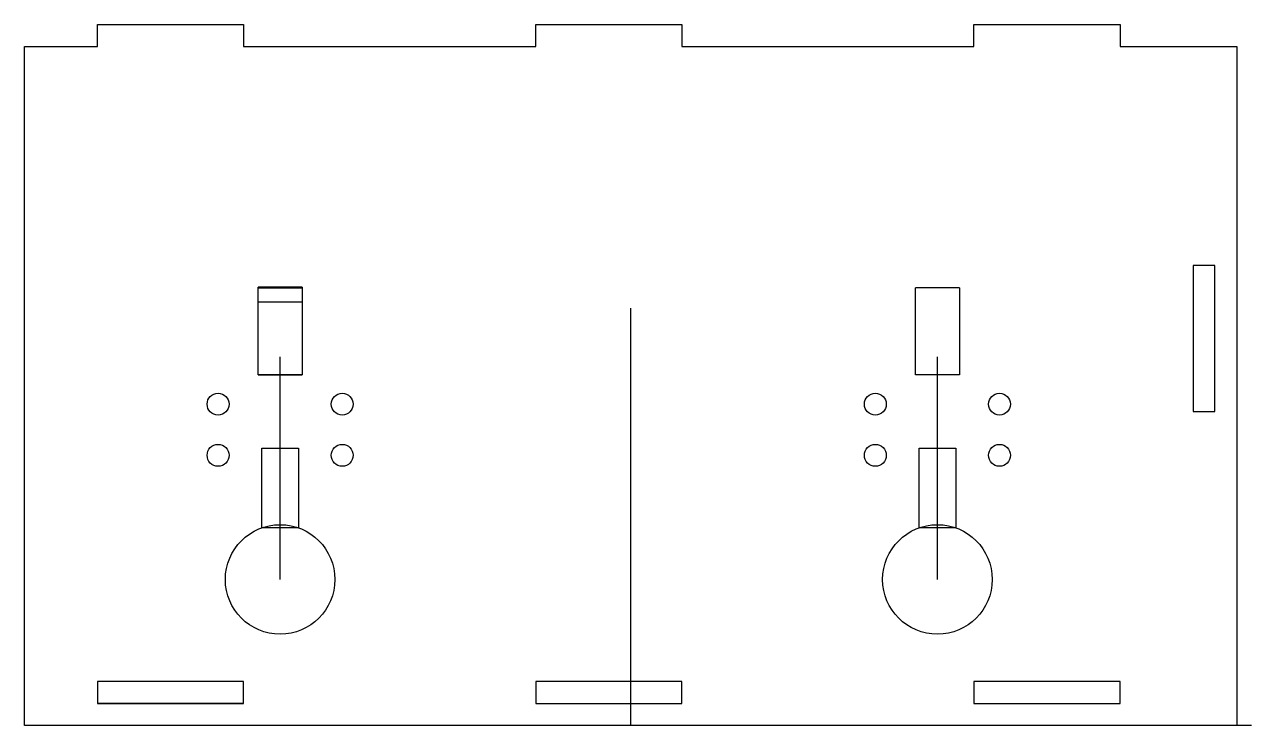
# Model space of a CAD drawing. Header units: millimetres. Extents: x 0 to 168, y -3 to 93.
import ezdxf

# ---------------------------------------------------------------- set-up
doc = ezdxf.new("R2010")
doc.units = ezdxf.units.MM
doc.layers.get('0').update_dxf_attribs({"linetype": 'CONTINUOUS'})

msp = doc.modelspace()

# ---------------------------------------------------------------- linework, layer by layer
for p, q in [((38, 57.03), (32, 57.03)), ((32, 57.03), (32, 56.96)), ((32, 56.96), (32, 57.03)), ((32, 57.03), (38, 57.03)), ((32, 56.96), (38, 56.96)), ((38, 56.96), (32, 56.96)), ((32, 56.96), (38, 56.96)), ((32, 45), (32, 56.96)), ((38, 56.96), (38, 57.03)), ((38, 57.03), (38, 56.96)), ((38, 56.96), (38, 45)), ((128, 56.96), (122, 56.96)), ((122, 45), (122, 56.96)), ((128, 56.96), (128, 45)), ((32, 55), (38, 55)), ((83, -3), (83, 54.14)), ((35, 17), (35, 47.5)), ((125, 17), (125, 47.5)), ((32, 45.03), (38, 45.03)), ((32, 45), (32, 45.03)), ((38, 45), (32, 45)), ((38, 45), (32, 45)), ((38, 45.03), (38, 45)), ((128, 45), (122, 45)), ((30, 0), (10, 0)), ((168, -3), (0, -3))]:
    msp.add_line(p, q)
for points in [[(166, 90), (166, -3), (0, -3), (0, 90), (10, 90), (10, 93), (30, 93), (30, 90), (70, 90), (70, 93), (90, 93), (90, 90), (130, 90), (130, 93), (150, 93), (150, 90)], [(160, 60), (160, 40), (163, 40), (163, 60)], [(37.5, 24.07), (32.5, 24.07), (32.5, 35), (37.5, 35)], [(122.5, 35), (127.5, 35), (127.5, 24.07), (122.5, 24.07)], [(10, 3), (10, 0), (30, 0), (30, 3)], [(70, 3), (70, 0), (90, 0), (90, 3)], [(130, 3), (130, 0), (150, 0), (150, 3)]]:
    msp.add_lwpolyline(points, close=True)
for centre, radius in [((26.5, 41), 1.5), ((43.5, 41), 1.5), ((116.5, 41), 1.5), ((133.5, 41), 1.5), ((26.5, 34), 1.5), ((43.5, 34), 1.5), ((116.5, 34), 1.5), ((133.5, 34), 1.5), ((35, 17), 7.5), ((125, 17), 7.5)]:
    msp.add_circle(centre, radius)

doc.saveas('drawing.dxf')
